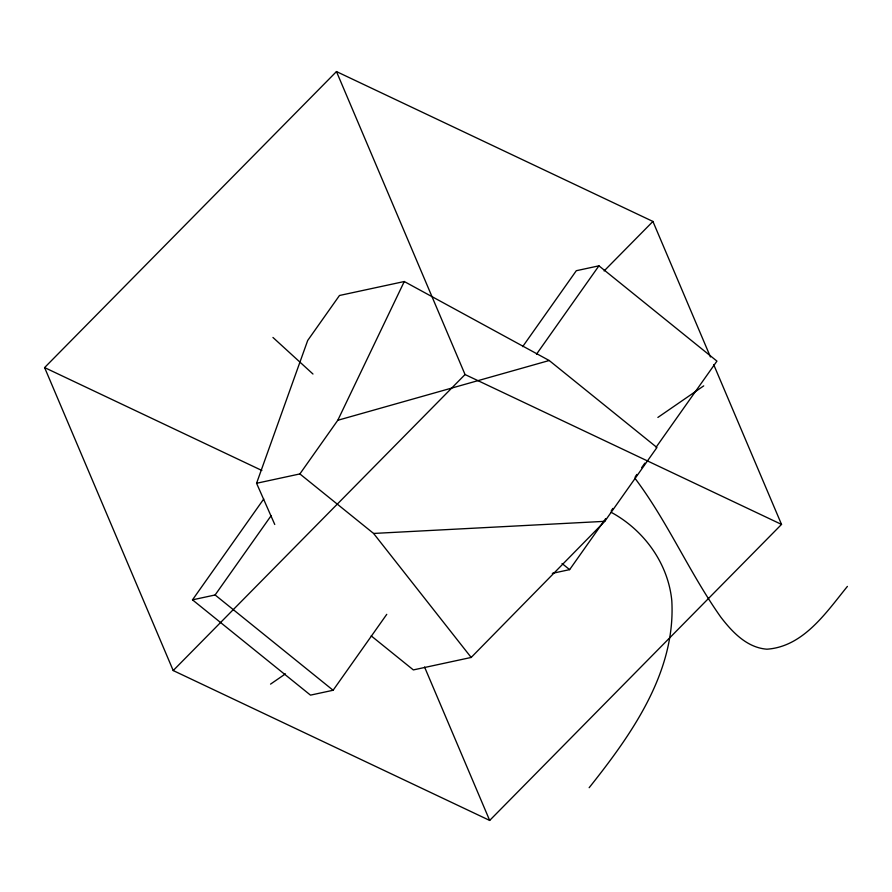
<?xml version="1.0" encoding="UTF-8"?>
<svg xmlns="http://www.w3.org/2000/svg" width="892" height="892" viewBox="0 0 892 892"><rect width="100%" height="100%" fill="white"/><g stroke="black" fill="none" stroke-linecap="round" stroke-linejoin="round"><path stroke-width="1.34" d="M274.758 524.474L256.573 483.274L307.695 340.476L339.484 295.486L404.277 281.526L549.216 360.513L656.936 447.505L604.787 521.329L471.177 657.449L413.353 669.914L371.217 635.896M256.573 483.274L299.879 473.931L337.789 420.277L404.277 281.526M386.749 614.343L333.106 690.263L310.483 695.136L192.494 599.848L263.742 498.996M192.494 599.848L215.117 594.975L271.157 515.654M522.679 346.631L576.31 270.711L598.933 265.827L716.934 361.115L656.088 447.238M536.493 354.224L598.933 265.827M552.326 573.355L569.631 569.631L605.657 518.631M611.265 510.703L612.86 508.44M635.271 476.707L636.877 474.444M641.683 467.642L644.883 463.104M589.155 787.703C631.503 734.473 675.924 672.111 671.799 600.684C668.141 563.175 643.79 529.893 610.964 512.198M847.4 586.412C826.293 612.313 803.536 646.689 766.919 649.198C746.872 647.659 732.265 632.06 720.747 617.052C689.248 572.486 667.673 521.642 634.747 477.989M713.7 364.627L781.526 524.418L489.675 820.428L173.204 670.55L44.6 367.582L336.462 71.572L652.922 221.45L710.445 356.956M173.204 670.55L465.055 374.54L336.462 71.572M604.118 270.945L652.922 221.45M270.555 684.119L285.451 673.861M657.883 417.434L703.721 385.868M337.789 420.277L549.216 360.513M299.879 473.931L373.592 533.449L604.787 521.329M465.055 374.54L781.526 524.418M44.6 367.582L261.858 470.474M562.049 563.51L569.631 569.631M215.117 594.975L333.106 690.263M272.952 337.455L312.969 374.027M373.592 533.449L471.177 657.449M424.559 667.026L489.675 820.428"/></g></svg>
